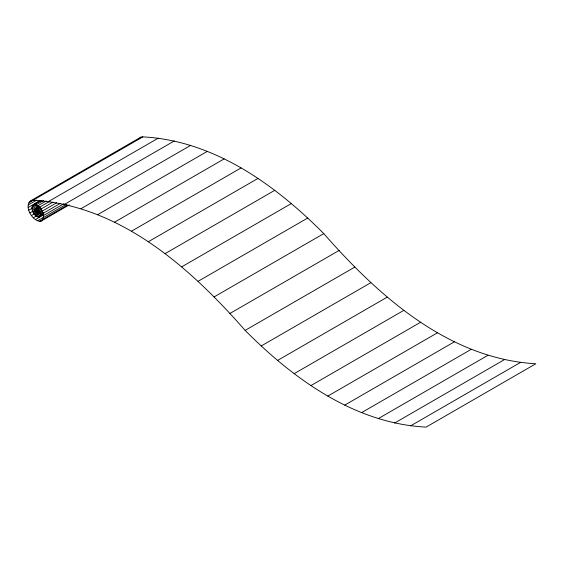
<?xml version="1.0" encoding="UTF-8"?>
<svg xmlns="http://www.w3.org/2000/svg" width="564" height="564" viewBox="0 0 564 564"><rect width="100%" height="100%" fill="white"/><g stroke="black" fill="none" stroke-linecap="round" stroke-linejoin="round"><path stroke-width="0.85" d="M43.604 214.454L38.281 217.168C35.292 216.202 33.325 213.354 32.352 210.492C29.991 205.028 36.554 202.695 40.312 200.798M69.21 204.894L41.024 221.173C32.155 222.547 21.643 202.695 33.107 200.227C120.231 205.24 190.371 267.914 245.136 330.391C293.64 379.205 355.045 423.479 426.088 427.117L535.8 363.773C448.676 358.76 378.536 296.086 323.771 233.609C275.267 184.795 213.862 140.521 142.812 136.883L140.979 137.087L29.772 201.327M40.467 212.586L37.421 214.341C27.093 205.028 45.592 209.484 39.029 217.091M33.452 204.753L34.404 204.464C40.841 205.705 47.052 216.463 41.024 221.173M138.786 139.019L140.979 137.087M33.107 200.227L142.812 136.883M28.729 202.878L34.059 199.797M28.2 204.965L36.582 200.128M28.228 207.446L40.418 200.41M32.705 205.395L41.257 200.509M32.197 206.353L35.25 204.591M36.047 204.88L43.661 200.481M31.965 207.566L36.54 204.929M28.806 210.153L32.613 207.954M32.021 208.976L38.112 205.458M37.753 205.846L46.135 201.003M34.756 208.906L38.972 206.459M32.352 210.492L39.473 206.403M48.638 201.44L158.35 138.102M34.334 209.893L36.618 208.574M36.498 208.814L39.55 207.058M39.409 207.284L50.076 201.129M29.899 212.91L32.945 211.147M34.341 210.569L37.386 208.807M37.365 209.3L40.418 207.545M32.952 212.029L34.474 211.147M34.496 211.303L38.303 209.103M38.211 210.034L41.257 208.278M34.792 212.05L38.599 209.857M40.897 209.11L53.086 202.074M33.777 213.495L36.068 212.177M35.208 212.762L39.015 210.562M38.965 210.964L41.25 209.646M31.422 215.518L34.474 213.756M35.715 213.382L39.522 211.183M36.279 213.876L40.086 211.676M34.785 214.813L37.069 213.495M39.586 212.022L41.87 210.703M36.857 214.2L39.91 212.445M42.117 211.197L56.597 202.836M40.03 213.136L42.314 211.817M35.92 215.906L40.488 213.27M33.29 217.803L37.097 215.603M40.263 214.242L43.315 212.48M37.104 216.71L40.157 214.947M42.991 213.396L60.51 203.28M40.277 215.251L43.322 213.488M38.281 217.168L43.872 213.897M35.363 219.607L43.738 214.764M43.449 215.561L64.021 203.682M64.627 204.267L174.339 140.929M37.499 220.806L43.59 217.288M43.47 217.542L66.326 204.344M39.558 221.328L67.433 205.134M80.983 208.694L190.695 145.35M97.621 214.694L207.326 151.349M114.436 222.23L224.148 158.893M131.349 231.268L241.061 167.931M148.262 241.759L257.974 178.421M165.083 253.638L274.795 190.301M181.714 266.85L291.426 203.505M198.077 281.309L307.782 217.972M214.066 296.946L323.771 233.609M229.597 313.669L339.309 250.331M245.136 330.391L354.841 267.054M261.125 346.028L370.83 282.691M277.481 360.495L387.186 297.15M294.112 373.699L403.824 310.362M310.933 385.579L420.638 322.241M327.846 396.069L437.551 332.732M344.759 405.107L454.464 341.77M361.573 412.651L471.285 349.306M378.211 418.65L487.916 355.306M394.567 423.07L504.272 359.733M410.557 425.898L520.269 362.56"/></g></svg>
